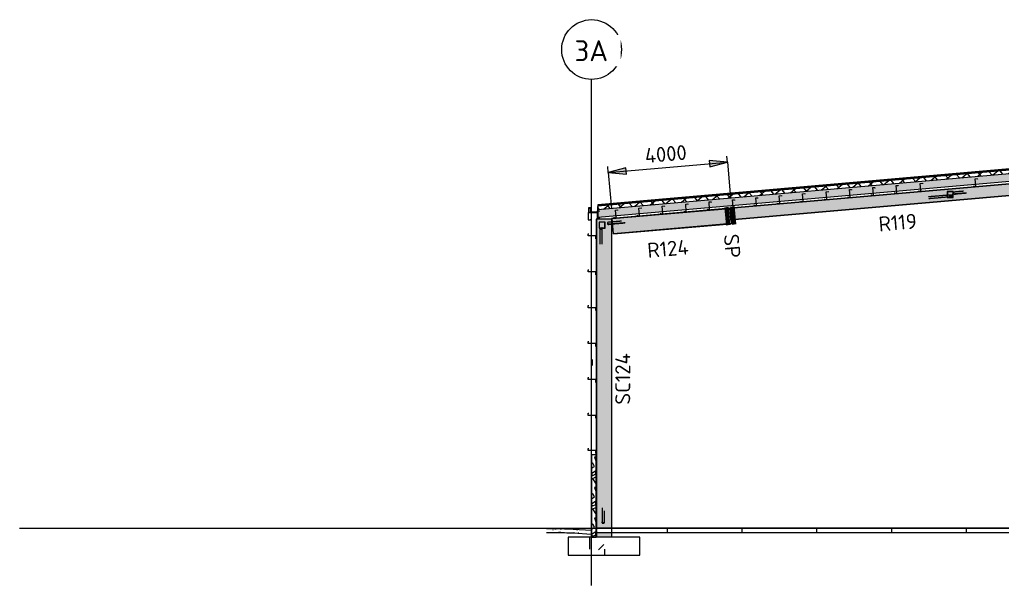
# Model space of a CAD drawing. Header units: millimetres. Extents: x 632 to 546626, y -3890 to 22200.
# Drawn here: x 74770 to 107642, y 3287 to 22200 of the extents above; entities that cross this region are included whole.
import ezdxf

# ---------------------------------------------------------------- set-up
doc = ezdxf.new("R2010")
doc.units = ezdxf.units.MM
for name, pattern in [('Dash', [7, 5, -2]), ('Hidden Double', [7, 5, -2]), ('Hidden Half', [3, 2, -1])]:
    doc.linetypes.add(name, pattern=pattern)
for name, color, linetype, lineweight in [('A-010-D_DIM', 211, 'Continuous', 13), ('A-010-D_DIM-200', 211, 'Continuous', 13), ('A-010-M_LINE', 90, 'Continuous', 13), ('A-200-M_WALL_EXT', 113, 'Continuous', 13), ('A-200-M_WALL_PAT', 111, 'Continuous', 13), ('A-230-H-FLOOR', 190, 'Continuous', 13), ('A-230-M_FLOOR', 192, 'Continuous', 13), ('A-230-MH_FLOOR', 190, 'Hidden Double', 13), ('A-270-M_ROOF', 132, 'Continuous', 13), ('S-160-M_FOUND', 171, 'Continuous', 13), ('S-160-MH_FOUND', 171, 'Hidden Half', 13), ('S-280-A_COLUMN', 171, 'Continuous', 18), ('S-280-A_STRUCT_FRAME', 2, 'Continuous', 18), ('S-280-M_COLUMN', 52, 'Continuous', 13), ('S-280-M_STRUCT_FRAME', 12, 'Continuous', 13), ('S-280-MH_COLUMN', 52, 'Hidden Half', 13), ('Z-000-T_TEXT', 131, 'Continuous', 25), ('Z-030-M_GRID', 191, 'Continuous', 13), ('Z-033_T_GRIDREF', 31, 'Continuous', 13), ('Z-230-A_LEVEL', 51, 'Continuous', 13)]:
    doc.layers.add(name, color=color, linetype=linetype, lineweight=lineweight)
doc.styles.add('ISOCPEUR_1', font='isocpeur.ttf', dxfattribs={"height": 700})
doc.styles.add('ISOCPEUR_2', font='isocpeur.ttf', dxfattribs={"height": 500})
doc.dimstyles.new('2_5___Arrow___Transparent', dxfattribs={"dimscale": 304.8, "dimtxt": 497.990588, "dimasz": 1.968504, "dimexe": 0.656168, "dimexo": 1.049869, "dimgap": 0.164042, "dimtad": 1, "dimdec": 0, "dimzin": 0, "dimdsep": 46, "dimtxsty": 'ISOCPEUR_2', "dimsah": 1, "dimcen": 0.09, "dimadec": 0, "dimazin": 0, "dimtfac": 1, "dimtdec": 4, "dimtix": 1, "dimtmove": 0, "dimatfit": 3, "dimfxl": 1, "dimtvp": 1, "dimtolj": 1, "dimtzin": 0, "dimlwd": 18, "dimlwe": 18, "dimarcsym": 2})

# ---------------------------------------------------------------- blocks, each defined once
blk = doc.blocks.new('Ridge Capping - Ridge Capping-1882401-S6_501-SECTION A2')
at = {"layer": 'A-270-M_ROOF', "lineweight": 5, "transparency": 33554432}
blk.add_hatch(color=253, dxfattribs=at).paths.add_polyline_path([(4557998, 17716), (4558305, 17743), (4558612, 17716), (4558604, 17720), (4558299, 17745), (4558005, 17720)])
at = {"layer": 'A-270-M_ROOF', "color": 53, "lineweight": 5}
for p, q in [((4557998, 17716), (4558305, 17743)), ((4558005, 17720), (4557998, 17716)), ((4558305, 17746), (4558005, 17720)), ((4558604, 17720), (4558305, 17746)), ((4558305, 17743), (4558612, 17716)), ((4558612, 17716), (4558604, 17720))]:
    blk.add_line(p, q, dxfattribs=at)
blk = doc.blocks.new('25021-APA-ZZ-ZZ-M3-AR-000001_V3_rvt-2-S6_501-SECTION A2')
at = {"layer": 'A-270-M_ROOF', "transparency": 33554432}
for color, points in [(9, [(4578096, 15971), (4578096, 16011), (4558299, 17742), (4538514, 16011), (4538514, 15971), (4558305, 17703), (4577783, 15998)]), (253, [(4538228, 15749), (4538232, 15753), (4538209, 15766), (4538209, 15900), (4538264, 15900), (4538264, 15755), (4538514, 15755), (4538514, 15955), (4538509, 15955), (4538509, 15760), (4538269, 15760), (4538269, 15905), (4538204, 15905), (4538204, 15764)]), (253, [(4578381, 15748), (4578406, 15763), (4578406, 15904), (4578341, 15904), (4578341, 15759), (4578101, 15759), (4578101, 15954), (4578096, 15954), (4578096, 15754), (4578346, 15754), (4578346, 15899), (4578401, 15899), (4578401, 15766), (4578377, 15752)])]:
    blk.add_hatch(color=color, dxfattribs=at).paths.add_polyline_path(points)
at = {"layer": 'A-270-M_ROOF', "lineweight": 5}
h = blk.add_hatch(dxfattribs=at)
h.set_pattern_fill('FP_12', angle=-135, style=0, pattern_type=2)
h.set_pattern_definition([(40, (4563344.53, -4e-06), (-192.8363, 229.8133), []), (130, (4563344.53, -4e-06), (-229.8133, -192.8363), [])])
h.paths.add_polyline_path([(4538514, 15851), (4558305, 17582), (4578096, 15851), (4578096, 15971), (4558299, 17702), (4538514, 15971)])
at = {"layer": 'A-270-M_ROOF', "lineweight": 5, "transparency": 33554432}
blk.add_hatch(color=254, dxfattribs=at).paths.add_polyline_path([(4538514, 15600), (4558305, 17331), (4578096, 15600), (4578096, 15851), (4558299, 17582), (4538514, 15851)])
at = {"layer": 'A-270-M_ROOF', "color": 53, "lineweight": 5}
for p, q in [((4558305, 17743), (4538514, 16011)), ((4558305, 17703), (4538514, 15971)), ((4538514, 15971), (4558305, 17703)), ((4538514, 15851), (4558305, 17582)), ((4578096, 16011), (4558305, 17743)), ((4578096, 15971), (4558305, 17703)), ((4558305, 17703), (4578096, 15971)), ((4558305, 17582), (4578096, 15851)), ((4538514, 15600), (4558305, 17331)), ((4558305, 17331), (4578096, 15600)), ((4538204, 15905), (4538204, 15764)), ((4538269, 15905), (4538204, 15905)), ((4538209, 15766), (4538209, 15900)), ((4538209, 15900), (4538264, 15900)), ((4538264, 15900), (4538264, 15755)), ((4538269, 15760), (4538269, 15905)), ((4538514, 15955), (4538509, 15955)), ((4538509, 15955), (4538509, 15760)), ((4538514, 16011), (4538514, 15971)), ((4538514, 15971), (4538514, 15600)), ((4538514, 15755), (4538514, 15955)), ((4578096, 15971), (4578096, 16011)), ((4578096, 15600), (4578096, 15971)), ((4578101, 15954), (4578096, 15954)), ((4578096, 15954), (4578096, 15754)), ((4578101, 15759), (4578101, 15954)), ((4578406, 15904), (4578341, 15904)), ((4578341, 15904), (4578341, 15759)), ((4578346, 15754), (4578346, 15899)), ((4578346, 15899), (4578401, 15899)), ((4578401, 15899), (4578401, 15766)), ((4578406, 15763), (4578406, 15904)), ((4538204, 15764), (4538228, 15749)), ((4538232, 15753), (4538209, 15766)), ((4538228, 15749), (4538232, 15753)), ((4538264, 15755), (4538514, 15755)), ((4538509, 15760), (4538269, 15760)), ((4578096, 15754), (4578346, 15754)), ((4578341, 15759), (4578101, 15759)), ((4578401, 15766), (4578377, 15752)), ((4578377, 15752), (4578381, 15748)), ((4578381, 15748), (4578406, 15763))]:
    blk.add_line(p, q, dxfattribs=at)
blk.add_blockref('Ridge Capping - Ridge Capping-1882401-S6_501-SECTION A2', (0, 0), dxfattribs=at)
blk = doc.blocks.new('NRP_Framing-Steel-Purlin C - G946 - EC250-24-4015281-S6_501-SECTION A2')
at = {"layer": 'S-280-M_STRUCT_FRAME', "color": 1, "lineweight": 25}
blk.add_line((4538330, 10840), (4538330, 10636), dxfattribs=at)
blk.add_line((4538330, 10840), (4538330, 10636), dxfattribs=at)
blk = doc.blocks.new('NRP_Framing-Steel-Purlin Z - G914 - EZ250-15-4083786-S6_501-SECTION A2')
at = {"layer": 'S-280-M_STRUCT_FRAME', "color": 150, "lineweight": 25}
for p, q in [((4538194.614304, 10239.7), (4538214.614304, 10239.7)), ((4538194.614304, 10168.7), (4538194.614304, 10239.7)), ((4538194.614304, 10239.7), (4538214.614304, 10239.7)), ((4538194.614304, 10168.7), (4538194.614304, 10239.7)), ((4538444.614304, 10168.7), (4538194.614304, 10168.7)), ((4538444.614304, 10168.7), (4538194.614304, 10168.7)), ((4538425.114304, 10092.7), (4538444.614304, 10092.7)), ((4538425.114304, 10092.7), (4538444.614304, 10092.7)), ((4538444.614304, 10092.7), (4538444.614304, 10168.7)), ((4538444.614304, 10092.7), (4538444.614304, 10168.7))]:
    blk.add_line(p, q, dxfattribs=at)
blk = doc.blocks.new('NRP_Framing-Steel-Purlin Z - G914 - EZ250-15-4081660-S6_501-SECTION A2')
at = {"layer": 'S-280-M_STRUCT_FRAME', "color": 150, "lineweight": 25}
for p, q in [((4538195, 15040), (4538215, 15040)), ((4538195, 14969), (4538195, 15040)), ((4538195, 15040), (4538215, 15040)), ((4538195, 14969), (4538195, 15040)), ((4538445, 14969), (4538195, 14969)), ((4538445, 14969), (4538195, 14969)), ((4538425, 14893), (4538445, 14893)), ((4538425, 14893), (4538445, 14893)), ((4538445, 14893), (4538445, 14969)), ((4538445, 14893), (4538445, 14969))]:
    blk.add_line(p, q, dxfattribs=at)
blk = doc.blocks.new('NRP_Framing-Steel-Purlin Z - G914 - EZ250-15-4081475-S6_501-SECTION A2')
at = {"layer": 'S-280-M_STRUCT_FRAME', "color": 150, "lineweight": 25}
for p, q in [((4538195, 9040), (4538215, 9040)), ((4538195, 8969), (4538195, 9040)), ((4538195, 9040), (4538215, 9040)), ((4538195, 8969), (4538195, 9040)), ((4538445, 8969), (4538195, 8969)), ((4538445, 8969), (4538195, 8969)), ((4538425, 8893), (4538445, 8893)), ((4538425, 8893), (4538445, 8893)), ((4538445, 8893), (4538445, 8969)), ((4538445, 8893), (4538445, 8969))]:
    blk.add_line(p, q, dxfattribs=at)
blk = doc.blocks.new('NRP_Framing-Steel-Purlin Z - G914 - EZ250-15-4080619-S6_501-SECTION A2')
at = {"layer": 'S-280-M_STRUCT_FRAME', "color": 150, "lineweight": 25}
for p, q in [((4538195, 7861), (4538215, 7861)), ((4538195, 7790), (4538195, 7861)), ((4538195, 7861), (4538215, 7861)), ((4538195, 7790), (4538195, 7861)), ((4538445, 7790), (4538195, 7790)), ((4538445, 7790), (4538195, 7790)), ((4538425, 7714), (4538445, 7714)), ((4538425, 7714), (4538445, 7714)), ((4538445, 7714), (4538445, 7790)), ((4538445, 7714), (4538445, 7790))]:
    blk.add_line(p, q, dxfattribs=at)
blk = doc.blocks.new('NRP_Framing-Steel-Purlin C - G946 - EC250-24-4082628-S6_501-SECTION A2')
at = {"layer": 'S-280-M_STRUCT_FRAME', "color": 1, "lineweight": 25}
for p, q in [((4538195, 15756), (4538195, 15506)), ((4538195, 15756), (4538268, 15756)), ((4538195, 15506), (4538268, 15506)), ((4538268, 15756), (4538268, 15732)), ((4538268, 15530), (4538268, 15506))]:
    blk.add_line(p, q, dxfattribs=at)
blk = doc.blocks.new('NRP_Foundation-Pad Footing Fibre _v2_ - PF2 -2400 x 2000 x 600d-3893007-S6_501-SECTION A2')
at = {"layer": 'S-160-M_FOUND'}
h = blk.add_hatch(dxfattribs=at)
h.set_pattern_fill('FP_15', color=256, style=0, pattern_type=2)
h.set_pattern_definition([(45, (4563344.5, 0), (-1414.214, 0), [750, -3000]), (45, (4564344.5, 1000), (-1414.214, 0), [750, -3000]), (45, (4565344.5, -300), (-1414.214, 0), [250, -2000]), (90, (4565344.53, 500), (-500, 500), [500, -2000]), (315, (4565344.5, 1000), (0, 2828.43), [500, -3000]), (0, (4564344.5, 1000), (2000, 2000), [300, -1000]), (0, (4561844.5, 2000), (2000, 2000), [300, -2000])])
h.paths.add_polyline_path([(4537519, 4300), (4539919, 4300), (4539919, 4900), (4537519, 4900)])
at = {"layer": 'S-160-M_FOUND', "lineweight": 25}
for p, q in [((4539919, 4900), (4537519, 4900)), ((4537519, 4900), (4537519, 4300)), ((4539919, 4300), (4539919, 4900)), ((4537519, 4300), (4539919, 4300))]:
    blk.add_line(p, q, dxfattribs=at)
blk = doc.blocks.new('NRP_Framing-Steel-EA - RB725 - 75x75x8EA-3940433-S6_501-SECTION A2')
at = {"layer": 'S-280-M_STRUCT_FRAME', "linetype": 'Dash', "lineweight": 25}
for points in [[(4538983, 15367), (4539010, 15369), (4539004, 15436), (4538983, 15433), (4538983, 15398)], [(4538983, 15359), (4539011, 15361), (4539010, 15369), (4538983, 15365)]]:
    blk.add_hatch(color=256, dxfattribs=at).paths.add_polyline_path(points)
for p, q in [((4539308, 15462), (4539004, 15436)), ((4538846, 15422), (4538841, 15421)), ((4538841, 15421), (4538848, 15347)), ((4538983, 15434), (4538846, 15422)), ((4538852, 15355), (4538846, 15422)), ((4538848, 15347), (4538891, 15351)), ((4538891, 15359), (4538852, 15355)), ((4538983, 15367), (4538891, 15359)), ((4538891, 15351), (4538891, 15359)), ((4538983, 15359), (4538891, 15351)), ((4539428, 15406), (4539010, 15369)), ((4539429, 15398), (4539011, 15361))]:
    blk.add_line(p, q, dxfattribs=at)
at = {"layer": 'S-280-M_STRUCT_FRAME', "lineweight": 25}
for p, q in [((4539004, 15436), (4538983, 15434)), ((4539010, 15369), (4538983, 15367)), ((4539011, 15361), (4538983, 15359))]:
    blk.add_line(p, q, dxfattribs=at)
blk = doc.blocks.new('NRP_Framing-Steel-EA - RB725 - 75x75x8EA-4109985-S6_501-SECTION A2')
at = {"layer": 'S-280-M_STRUCT_FRAME', "linetype": 'Dash', "lineweight": 25}
for points in [[(4550270, 16271), (4550376, 16280), (4550369, 16355), (4550263, 16345), (4550270, 16271)], [(4550376, 16280), (4550380, 16280), (4550374, 16347), (4550413, 16351), (4550413, 16359), (4550369, 16355)]]:
    blk.add_hatch(color=256, dxfattribs=at).paths.add_polyline_path(points)
for p, q in [((4549565, 16284), (4550263, 16345)), ((4550270, 16271), (4549571, 16210))]:
    blk.add_line(p, q, dxfattribs=at)
at = {"layer": 'S-280-M_STRUCT_FRAME', "lineweight": 25}
for p, q in [((4550263, 16345), (4550369, 16355)), ((4550376, 16280), (4550270, 16271)), ((4550413, 16359), (4550369, 16355)), ((4550369, 16355), (4550376, 16280)), ((4550374, 16347), (4550413, 16351)), ((4550380, 16280), (4550374, 16347)), ((4550376, 16280), (4550380, 16280)), ((4550413, 16351), (4550413, 16359))]:
    blk.add_line(p, q, dxfattribs=at)
blk = doc.blocks.new('NRP_Framing-Steel-EA - RB725 - 75x75x8EA-4110800-S6_501-SECTION A2')
at = {"layer": 'S-280-M_STRUCT_FRAME', "linetype": 'Dash', "lineweight": 25}
for p, q in [((4550751, 16463), (4550420, 16434)), ((4550420, 16434), (4550414, 16434)), ((4550414, 16434), (4550420, 16359)), ((4550425, 16368), (4550420, 16434)), ((4550420, 16359), (4550474, 16364)), ((4550474, 16372), (4550425, 16368)), ((4550849, 16405), (4550474, 16372)), ((4550850, 16397), (4550474, 16364)), ((4550474, 16364), (4550474, 16372))]:
    blk.add_line(p, q, dxfattribs=at)
blk = doc.blocks.new('NRP_Framing-Steel-EA - WB725 - 75x75x8EA-3966783-S6_501-SECTION A2')
at = {"layer": 'S-280-M_STRUCT_FRAME', "linetype": 'Dash', "lineweight": 25}
for p, q in [((4538655, 5881), (4538655, 5415)), ((4538663, 5881), (4538663, 5415)), ((4538730, 5776), (4538730, 5372)), ((4538663, 5415), (4538655, 5415)), ((4538655, 5415), (4538655, 5367)), ((4538655, 5367), (4538730, 5367)), ((4538663, 5372), (4538663, 5415)), ((4538730, 5372), (4538663, 5372)), ((4538730, 5367), (4538730, 5372))]:
    blk.add_line(p, q, dxfattribs=at)
blk = doc.blocks.new('NRP_Framing-Steel-EA - WB725 - 75x75x8EA-3966784-S6_501-SECTION A2')
at = {"layer": 'S-280-M_STRUCT_FRAME', "linetype": 'Dash', "lineweight": 25}
for p, q in [((4538647, 15196), (4538580, 15196)), ((4538580, 15196), (4538580, 15191)), ((4538580, 15191), (4538655, 15191)), ((4538580, 15191), (4538580, 14695)), ((4538655, 15239), (4538647, 15239)), ((4538647, 15239), (4538647, 15196)), ((4538655, 15191), (4538655, 15239)), ((4538655, 14695), (4538655, 15191))]:
    blk.add_line(p, q, dxfattribs=at)
blk = doc.blocks.new('NRP_Framing-Steel-Purlin C - P946 - EC250-24-4110020-S6_501-SECTION A2')
at = {"layer": 'S-280-M_STRUCT_FRAME', "color": 1, "lineweight": 25}
for p, q in [((4538490, 15808), (4538490, 15558)), ((4538490, 15808), (4538563, 15808)), ((4538563, 15808), (4538563, 15784)), ((4538490, 15558), (4538563, 15558)), ((4538510, 15683), (4538510, 15683)), ((4538563, 15582), (4538563, 15558))]:
    blk.add_line(p, q, dxfattribs=at)
at = {"layer": 'S-280-M_STRUCT_FRAME', "color": 1, "linetype": 'Dash', "lineweight": 25}
blk.add_line((4538510, 15683), (4538510, 15683), dxfattribs=at)
blk = doc.blocks.new('NRP_Framing-Steel-Purlin Z - P916 - EZ250-24-V24-S6_501-SECTION A2')
at = {"layer": 'S-280-M_STRUCT_FRAME', "color": 1, "lineweight": 25}
for p, q in [((4549245, 16489), (4549245, 16488)), ((4549245, 16489), (4549245, 16488)), ((4549312, 16598), (4549312, 16598)), ((4549373, 16708), (4549373, 16707)), ((4549373, 16708), (4549373, 16707))]:
    blk.add_line(p, q, dxfattribs=at)
at = {"layer": 'S-280-M_STRUCT_FRAME', "color": 1, "linetype": 'Dash', "lineweight": 25}
blk.add_line((4549312, 16598), (4549312, 16598), dxfattribs=at)
blk = doc.blocks.new('NRP_Framing-Steel-Purlin Z - P915 - EZ250-19-V26-S6_501-SECTION A2')
at = {"layer": 'S-280-M_STRUCT_FRAME', "color": 92, "lineweight": 25}
for p, q in [((4549245, 16488), (4549247, 16467)), ((4549245, 16488), (4549247, 16467)), ((4549247, 16467), (4549322, 16474)), ((4549247, 16467), (4549322, 16474)), ((4549301, 16723), (4549371, 16729)), ((4549301, 16723), (4549371, 16729)), ((4549322, 16474), (4549301, 16723)), ((4549322, 16474), (4549301, 16723)), ((4549312, 16599), (4549312, 16599)), ((4549371, 16729), (4549373, 16708)), ((4549371, 16729), (4549373, 16708))]:
    blk.add_line(p, q, dxfattribs=at)
at = {"layer": 'S-280-M_STRUCT_FRAME', "color": 92, "linetype": 'Dash', "lineweight": 25}
blk.add_line((4549312, 16599), (4549312, 16599), dxfattribs=at)
blk = doc.blocks.new('NRP_Framing-Steel-Purlin Z - P916 - EZ250-24-V28-S6_501-SECTION A2')
at = {"layer": 'S-280-M_STRUCT_FRAME', "color": 1, "lineweight": 25}
for p, q in [((4558154, 17477), (4558154, 17475)), ((4558154, 17477), (4558154, 17475)), ((4558025, 17257), (4558026, 17255)), ((4558025, 17257), (4558026, 17255)), ((4558092, 17367), (4558092, 17367))]:
    blk.add_line(p, q, dxfattribs=at)
at = {"layer": 'S-280-M_STRUCT_FRAME', "color": 1, "linetype": 'Dash', "lineweight": 25}
blk.add_line((4558092, 17367), (4558092, 17367), dxfattribs=at)
blk = doc.blocks.new('NRP_Framing-Steel-Purlin Z - P914 - EZ250-15-V29-S6_501-SECTION A2')
at = {"layer": 'S-280-M_STRUCT_FRAME', "color": 150, "lineweight": 25}
for p, q in [((4558081, 17491), (4558152, 17497)), ((4558081, 17491), (4558152, 17497)), ((4558103, 17242), (4558081, 17491)), ((4558103, 17242), (4558081, 17491)), ((4558152, 17497), (4558154, 17477)), ((4558152, 17497), (4558154, 17477)), ((4558026, 17255), (4558027, 17236)), ((4558026, 17255), (4558027, 17236)), ((4558027, 17236), (4558103, 17242)), ((4558027, 17236), (4558103, 17242)), ((4558092, 17367), (4558092, 17367))]:
    blk.add_line(p, q, dxfattribs=at)
at = {"layer": 'S-280-M_STRUCT_FRAME', "color": 150, "linetype": 'Dash', "lineweight": 25}
blk.add_line((4558092, 17367), (4558092, 17367), dxfattribs=at)
blk = doc.blocks.new('NRP_Framing-Steel-Purlin Z - P914 - EZ250-15-V32-S6_501-SECTION A2')
at = {"layer": 'S-280-M_STRUCT_FRAME', "color": 150, "lineweight": 25}
for p, q in [((4548495, 16653), (4548566, 16659)), ((4548495, 16653), (4548566, 16659)), ((4548517, 16403), (4548495, 16653)), ((4548517, 16403), (4548495, 16653)), ((4548506, 16528), (4548506, 16528)), ((4548566, 16659), (4548567, 16639)), ((4548566, 16659), (4548567, 16639)), ((4548439, 16416), (4548441, 16397)), ((4548439, 16416), (4548441, 16397)), ((4548441, 16397), (4548517, 16403)), ((4548441, 16397), (4548517, 16403))]:
    blk.add_line(p, q, dxfattribs=at)
at = {"layer": 'S-280-M_STRUCT_FRAME', "color": 150, "linetype": 'Dash', "lineweight": 25}
blk.add_line((4548506, 16528), (4548506, 16528), dxfattribs=at)
blk = doc.blocks.new('Grid - NRP_Grid-Head-320187-S6_501-SECTION A2')
at = {"layer": 'Z-033_T_GRIDREF'}
blk.add_circle((4578305, 21200), 1000, dxfattribs=at)
blk = doc.blocks.new('DIMBLOCK5-S6_501-SECTION A2')
at = {"layer": 'A-010-D_DIM-200', "lineweight": 18}
for points in [[(98444, 17434), (97837, 17487), (97855, 17277)], [(94459, 17086), (95066, 17032), (95047, 17243)]]:
    blk.add_hatch(color=256, dxfattribs=at).paths.add_polyline_path(points)
for p, q in [((94459, 17086), (98444, 17434)), ((98444, 17434), (97837, 17487)), ((97837, 17487), (97855, 17277)), ((97855, 17277), (98444, 17434)), ((98444, 17434), (98426, 17633)), ((98444, 17434), (98548, 16238)), ((94459, 17086), (94441, 17285)), ((95047, 17243), (94459, 17086)), ((95066, 17032), (95047, 17243)), ((94459, 17086), (95066, 17032)), ((94459, 17086), (94564, 15889))]:
    blk.add_line(p, q, dxfattribs=at)
at = {"layer": 'A-010-D_DIM-200', "color": 0, "lineweight": 18, "insert": (95660, 17897), "char_height": 500, "width": 1758.29, "attachment_point": 1, "rotation": 5, "line_spacing_factor": 1.149209, "style": 'ISOCPEUR_2'}
blk.add_mtext('4000', dxfattribs=at)
blk = doc.blocks.new('NRP_Splice _v3_ - NRP_Splice-3209833-S6_501-SECTION A2')
at = {"layer": 'Z-000-T_TEXT', "lineweight": 70}
for p, q in [((4542824, 15931), (4542876, 15334)), ((4542824, 15931), (4542876, 15334)), ((4543023, 15949), (4543075, 15351)), ((4543075, 15351), (4543023, 15949))]:
    blk.add_line(p, q, dxfattribs=at)

msp = doc.modelspace()

# ---------------------------------------------------------------- hatches: boundary and pattern name
at = {"layer": 'A-200-M_WALL_PAT'}
h = msp.add_hatch(dxfattribs=at)
h.set_pattern_fill('FP_14', color=250, angle=116.56505, style=0, pattern_type=2)
h.set_pattern_definition([(296.565, (119194.35, 152.4), (5e-05, 1016), [113.592, -2158.253]), (33.69, (119245.15, 50.8), (7e-05, 1016), [183.16, -3480.08]), (33.69, (120261.15, 50.8), (7e-05, 1016), [183.16, -3480.08]), (33.69, (121277.15, 50.8), (7e-05, 1016), [183.16, -3480.08]), (116.565, (119397.55, 152.4), (5e-05, 1016), [113.592, -2158.253]), (213.69, (119346.75, 254), (7e-05, 1016), [183.16, -3480.08]), (213.69, (120362.75, 254), (7e-05, 1016), [183.16, -3480.08]), (213.69, (121378.75, 254), (7e-05, 1016), [183.16, -3480.08]), (26.565, (119600.75, 152.4), (5e-05, 1016), [227.185, -2044.66]), (26.565, (120616.75, 152.4), (5e-05, 1016), [227.185, -2044.66]), (270, (119804, 254), (1016, 0.0009), [101.6, -914.4]), (225, (119803.95, 152.4), (-0.002, 1016), [143.684, -1293.157]), (135, (119702.35, 50.8), (-0.0009, 1016), [143.684, -1293.157]), (288.435, (119397.55, 457.2), (-0.002, 1015.9997), [160.644, -3052.23]), (18.435, (119448.4, 304.8), (-0.002, 1016), [160.64, -3052.23]), (18.435, (120464.4, 304.8), (-0.002, 1016), [160.64, -3052.23]), (18.435, (121480.4, 304.8), (-0.002, 1016), [160.64, -3052.23]), (135, (119600.75, 355.6), (-0.0009, 1016), [143.684, -1293.157]), (180, (119499.2, 457.2), (0.0009, -1016), [101.6, -914.4]), (251.565, (119143.55, 711.2), (0.0004, 1015.9997), [160.644, -3052.23]), (315, (119092.75, 558.8), (-0.0009, 1016), [143.684, -1293.157]), (71.565, (119194.35, 457.2), (0.0004, 1015.9997), [160.644, -3052.23]), (135, (119245.15, 609.6), (-0.0009, 1016), [143.684, -1293.157]), (225, (119549.95, 711.2), (-0.002, 1016), [143.684, -1293.157]), (123.69, (119448.35, 609.6), (7e-05, 1016), [183.16, -3480.08]), (123.69, (120464.35, 609.6), (7e-05, 1016), [183.16, -3480.08]), (26.565, (119346.75, 762), (5e-05, 1016), [113.59, -2158.25]), (26.565, (120362.75, 762), (5e-05, 1016), [113.59, -2158.25]), (315, (119448.35, 812.8), (-0.0009, 1016), [143.684, -1293.157]), (213.69, (119905.55, 965.2), (7e-05, 1016), [183.16, -3480.08]), (213.69, (120921.55, 965.2), (7e-05, 1016), [183.16, -3480.08]), (213.69, (121937.55, 965.2), (7e-05, 1016), [183.16, -3480.08]), (296.565, (119753.15, 863.6), (5e-05, 1016), [113.592, -2158.253]), (45, (119803.95, 762), (-0.0009, 1016), [143.684, -1293.157]), (90, (119905.6, 863.6), (-1016, -0.0009), [101.6, -914.4]), (213.69, (119448.35, 1016), (7e-05, 1016), [183.16, -3480.08]), (213.69, (120464.35, 1016), (7e-05, 1016), [183.16, -3480.08]), (213.69, (121480.35, 1016), (7e-05, 1016), [183.16, -3480.08]), (315, (119295.95, 914.4), (-0.0009, 1016), [71.842, -1365]), (26.565, (119346.75, 863.6), (5e-05, 1016), [113.59, -2158.25]), (26.565, (120362.75, 863.6), (5e-05, 1016), [113.59, -2158.25]), (90, (119448.4, 914.4), (-1016, -0.0009), [101.6, -914.4]), (333.435, (119041.95, 965.2), (-0.002, 1016), [113.59, -2158.25]), (333.435, (120057.95, 965.2), (-0.002, 1016), [113.59, -2158.25]), (243.435, (119143.55, 914.4), (-0.002, 1016), [113.592, -2158.253]), (161.565, (119092.8, 812.8), (0.0004, 1016), [160.64, -3052.23]), (161.565, (120108.8, 812.8), (0.0004, 1016), [160.64, -3052.23]), (161.565, (121124.8, 812.8), (0.0004, 1016), [160.64, -3052.23]), (45, (118940.35, 863.6), (-0.0009, 1016), [143.684, -1293.157]), (26.565, (118991.15, -9e-05), (5e-05, 1016), [113.59, -2158.25]), (26.565, (120007.15, -0.0001), (5e-05, 1016), [113.59, -2158.25]), (116.565, (119092.75, 50.8), (5e-05, 1016), [113.592, -2158.253]), (206.565, (119041.95, 152.4), (5e-05, 1016), [113.59, -2158.25]), (206.565, (120057.95, 152.4), (5e-05, 1016), [113.59, -2158.25]), (296.565, (118940.35, 101.6), (5e-05, 1016), [113.592, -2158.253]), (14.036, (119702.4, 457.2), (0.003, 1016), [209.45, -3979.62]), (14.036, (120718.4, 457.2), (0.003, 1016), [209.45, -3979.62]), (14.036, (121734.4, 457.2), (0.003, 1016), [209.45, -3979.62]), (14.036, (122750.4, 457.2), (0.003, 1016), [209.45, -3979.62]), (135, (119905.55, 508), (-0.0009, 1016), [143.684, -1293.157]), (198.435, (119804, 609.6), (-0.002, 1016), [160.64, -3052.23]), (198.435, (120820, 609.6), (-0.002, 1016), [160.64, -3052.23]), (198.435, (121836, 609.6), (-0.002, 1016), [160.64, -3052.23]), (296.565, (119651.55, 558.8), (5e-05, 1016), [113.592, -2158.253]), (333.435, (118991.15, 304.8), (-0.002, 1016), [113.59, -2158.25]), (333.435, (120007.15, 304.8), (-0.002, 1016), [113.59, -2158.25]), (45, (119092.75, 254), (-0.0009, 1016), [71.842, -1365]), (116.565, (119143.55, 304.8), (5e-05, 1016), [113.592, -2158.253]), (225, (119092.75, 406.4), (-0.002, 1016), [143.684, -1293.157])])
h.paths.add_polyline_path([(93900.4, 4900), (94050.4, 4900), (94050.4, 7650), (93900.4, 7650), (93900.4, 5050.3)])
at = {"layer": 'A-230-H-FLOOR'}
h = msp.add_hatch(dxfattribs=at)
h.set_pattern_fill('FP_16', color=256, style=0, pattern_type=2)
h.set_pattern_definition([(50, (118940.35, 0), (728.737, -63.756), [76.2, -838.2]), (355, (118940.35, 0), (-140.972, 764.228), [60.96, -670.56]), (100.451, (119001.1, -5.3), (587.77, 700.467), [64.76, -712.36]), (46.184, (118940.35, 203.2), (1084.316, -168.17), [114.3, -1257.3]), (96.636, (119030.7, 189.2), (949.61, 989.71), [97.14, -1068.54]), (351.184, (118940.4, 203.2), (949.62, 989.7), [91.44, -1005.84]), (21, (119041.95, 152.4), (606.458, -409.06), [76.2, -838.2]), (326, (119041.95, 152.4), (247.208, 736.753), [60.96, -670.56]), (71.451, (119092.5, 118.3), (853.668, 327.685), [64.76, -712.36]), (37.5, (118940.35, 0), (12.3547, 338.22), [6.706, -655.726, 6.706, -674.014, -673.1]), (37.5, (118940.35, 0), (12.3547, 338.22), [-1343.152, 6.706, -666.394]), (7.5, (118940.35, 0), (267.279, 400.722), [6.706, -381.406, 6.706, -640.486, -256.54]), (7.5, (118940.35, 0), (267.279, 400.722), [-1035.304, 6.706, -249.834]), (327.5, (118713.79, 0), (542.3633, -22.9153), [6.706, -247.294, 6.706, -785.774, -1051.56]), (327.5, (118713.79, 0), (542.3633, -22.9153), [-1046.48, 6.706, -1044.854]), (317.5, (118612.2, 0), (592.517, 101.707), [6.706, -323.494, 6.706, -519.582, -746.76]), (317.5, (118612.2, 0), (592.517, 101.707), [-856.488, 6.706, -740.054])])
h.paths.add_polyline_path([(93900.4, 4999.2), (93900.4, 5119.2), (93216.4, 5161.9), (92781.8, 5178.2), (92394.2, 5176), (92394.2, 5056.4), (92811.3, 5057.1), (93288.7, 5039.2), (93738, 5009.8)])
at = {"layer": 'A-230-H-FLOOR', "lineweight": 5}
for points in [[(92394.2, 5049.4), (92854.5, 5053.1), (92781.8, 5058.2), (92394.2, 5056), (92394.2, 5050.3)], [(93337.5, 5034.5), (93274.2, 5039.8), (92854.5, 5053.1), (92938, 5049.5), (93288.7, 5036.3)], [(93900.3, 4997.6), (93900.4, 4999.2), (93877, 4999.2)]]:
    msp.add_hatch(color=256, dxfattribs=at).paths.add_polyline_path(points)
at = {"layer": 'A-230-H-FLOOR'}
h = msp.add_hatch(dxfattribs=at)
h.set_pattern_fill('FP_15', color=256, style=0, pattern_type=2)
h.set_pattern_definition([(45, (118940.4, 0), (-1414.214, 0), [750, -3000]), (45, (119940.4, 1000), (-1414.214, 0), [750, -3000]), (45, (120940.4, -300), (-1414.214, 0), [250, -2000]), (90, (120940.35, 500), (-500, 500), [500, -2000]), (315, (120940.4, 1000), (0, 2828.43), [500, -3000]), (0, (119940.4, 1000), (2000, 2000), [300, -1000]), (0, (117440.4, 2000), (2000, 2000), [300, -2000])])
h.paths.add_polyline_path([(130019.9, 5050), (133750.4, 5050), (133750.4, 5200), (94050.4, 5200), (94050.4, 5050), (124644.8, 5050)])
at = {"layer": 'S-280-M_COLUMN', "lineweight": 5}
h = msp.add_hatch(color=256, dxfattribs=at)
h.paths.add_polyline_path([(94050.4, 4900), (94063.6, 4900), (94063.6, 5050), (94050.4, 5050)])
h.paths.add_polyline_path([(94050.4, 5200), (94063.6, 5200), (94063.6, 15532.3), (94050.4, 15532.3), (94050.4, 6901)])
h = msp.add_hatch(color=256, dxfattribs=at)
h.paths.add_polyline_path([(94069.6, 4900), (94077.6, 4900), (94077.6, 5050), (94063.6, 5050), (94065.5, 4900), (94068.1, 4900)])
h.paths.add_polyline_path([(94072, 5200), (94077.6, 5200), (94077.6, 15532.3), (94063.6, 15532.3), (94065.6, 5200), (94070.7, 5200)])
h = msp.add_hatch(color=256, dxfattribs=at)
h.paths.add_polyline_path([(94077.6, 4900), (94551.4, 4900), (94551.4, 5050), (94077.6, 5050)])
h.paths.add_polyline_path([(94551.4, 5200), (94551.4, 15532.3), (94077.6, 15532.3), (94077.6, 5200)])
h = msp.add_hatch(color=256, dxfattribs=at)
h.paths.add_polyline_path([(94562.9, 4900), (94565.4, 4900), (94563.5, 5050), (94551.4, 5050), (94551.4, 4900), (94561.4, 4900)])
h.paths.add_polyline_path([(94558.3, 5200), (94565.4, 5200), (94563.1, 15532.3), (94551.4, 15532.3), (94551.7, 5200), (94558.1, 5200)])
h = msp.add_hatch(color=256, dxfattribs=at)
h.paths.add_polyline_path([(94565.4, 4900), (94578.6, 4900), (94578.6, 5050), (94565.4, 5050)])
h.paths.add_polyline_path([(94565.4, 5200), (94578.6, 5200), (94578.6, 15532.3), (94565.4, 15532.3), (94565.4, 6901)])
at = {"layer": 'S-280-M_STRUCT_FRAME', "lineweight": 5}
for points in [[(98523.7, 15893.5), (109916, 16892.5), (109915.2, 16901.1), (98522.7, 15904.4), (98523.3, 15897.4)], [(98557.8, 15503.3), (109950.3, 16500), (109949.3, 16510.9), (98556.9, 15514.2)], [(94590.4, 15547.1), (98523.3, 15891.2), (98522.2, 15904.4), (94589.2, 15560.3)], [(94634.1, 15047.2), (98567.1, 15391.3), (98523.3, 15891.2), (94590.4, 15547.1), (94618.2, 15229.1)], [(94635.2, 15034.1), (98568.2, 15378.2), (98567.1, 15391.3), (94634.1, 15047.2)]]:
    msp.add_hatch(color=256, dxfattribs=at).paths.add_polyline_path(points)
h = msp.add_hatch(color=256, dxfattribs=at)
h.paths.add_polyline_path([(98556.9, 15514.2), (109949.3, 16510.9), (109916, 16890.2), (98523.7, 15893.5), (98523.9, 15891.2)])
h.paths.add_polyline_path([(105865.7, 16270.8), (105859.1, 16345.5), (106008.4, 16358.5), (106008.4, 16350.5), (105970.1, 16347.2), (105976, 16280.4), (105964.8, 16279.4)])

# ---------------------------------------------------------------- linework, layer by layer
at = {"layer": 'A-010-M_LINE', "lineweight": 25}
for p, q in [((98577.1, 15909.2), (98576.2, 15919.1)), ((94592.3, 15560.5), (94591.4, 15570.5))]:
    msp.add_line(p, q, dxfattribs=at)
at = {"layer": 'A-200-M_WALL_EXT', "lineweight": 25}
for p, q in [((94050.4, 7650), (93900.4, 7650)), ((93900.4, 7650), (93900.4, 4900)), ((94050.4, 4900), (94050.4, 7650)), ((93900.4, 4900), (94050.4, 4900))]:
    msp.add_line(p, q, dxfattribs=at)
at = {"layer": 'A-230-M_FLOOR', "lineweight": 25}
for p, q in [((93216.4, 5041.9), (93288.7, 5039.2)), ((93900.4, 5119.2), (93288.7, 5159.2)), ((93288.7, 5039.2), (93900.4, 4999.2)), ((93319.2, 5036.3), (93288.7, 5039.2)), ((93900.4, 4999.2), (93900.4, 5119.2)), ((133750.4, 5200), (94050.4, 5200)), ((94050.4, 5200), (94050.4, 5050)), ((94050.4, 5050), (133750.4, 5050))]:
    msp.add_line(p, q, dxfattribs=at)
at = {"layer": 'A-230-M_FLOOR', "lineweight": 25, "flags": 128}
for points in [[(93288.7, 5159.2), (93216.4, 5161.9), (93144.2, 5164.6), (93072, 5167.3), (92999.9, 5170), (92927.9, 5172.7), (92856, 5175.4), (92781.8, 5178.2)], [(92781.8, 5058.2), (92854.5, 5055.5), (92927, 5052.8), (92999.3, 5050.1), (93071.7, 5047.4), (93144.1, 5044.6), (93182.3, 5043.2)]]:
    msp.add_lwpolyline(points, dxfattribs=at)
at = {"layer": 'A-230-M_FLOOR', "lineweight": 25}
for points in [[(92781.8, 5178.2), (92652.6, 5177.6), (92523.4, 5177), (92394.2, 5176.4)], [(92394.2, 5056.4), (92401.7, 5056.5), (92409.2, 5056.5), (92416.7, 5056.5)], [(92621.8, 5057.5), (92675.2, 5057.7), (92728.5, 5058), (92781.8, 5058.2)]]:
    msp.add_open_spline(points, degree=3, dxfattribs=at)
at = {"layer": 'A-230-MH_FLOOR', "lineweight": 25}
for p, q in [((92871, 5052), (92783.3, 5058.1)), ((93182.4, 5043.2), (93216.4, 5041.9)), ((93337.5, 5034.5), (93319.2, 5036.3))]:
    msp.add_line(p, q, dxfattribs=at)
msp.add_open_spline([(92416.7, 5056.5), (92485.1, 5056.9), (92553.4, 5057.2), (92621.8, 5057.5)], degree=3, dxfattribs=at)
at = {"layer": 'S-280-M_COLUMN', "lineweight": 25}
for p, q in [((94050.4, 15532.3), (94050.4, 7650)), ((94063.6, 15532.3), (94050.4, 15532.3)), ((94063.6, 15532.3), (94063.6, 5200)), ((94077.6, 15532.3), (94063.6, 15532.3)), ((94551.4, 15532.3), (94077.6, 15532.3)), ((94565.4, 15532.3), (94551.4, 15532.3)), ((94565.4, 15532.3), (94565.4, 5200)), ((94578.6, 15532.3), (94565.4, 15532.3)), ((94578.6, 5200), (94578.6, 15532.3)), ((94063.6, 5050), (94063.6, 4900)), ((94565.4, 5050), (94565.4, 4900)), ((94578.6, 4900), (94578.6, 5050))]:
    msp.add_line(p, q, dxfattribs=at)
at = {"layer": 'S-280-M_STRUCT_FRAME', "lineweight": 25}
for p, q in [((98522.7, 15904.4), (109915.2, 16901.1)), ((98523.7, 15893.5), (109916.2, 16890.3)), ((98556.9, 15514.2), (109949.3, 16510.9)), ((98557.8, 15503.3), (109950.3, 16500)), ((94589.2, 15560.3), (98522.2, 15904.4)), ((94590.4, 15547.1), (98523.3, 15891.2)), ((98522.2, 15904.4), (98523.3, 15891.2)), ((98523.7, 15893.5), (98522.7, 15904.4)), ((98523.3, 15891.2), (98567.1, 15391.3)), ((98556.9, 15514.2), (98523.7, 15893.5)), ((94590.4, 15547.1), (94589.2, 15560.3)), ((94634.1, 15047.2), (94590.4, 15547.1)), ((98557.8, 15503.3), (98556.9, 15514.2)), ((94634.1, 15047.2), (98567.1, 15391.3)), ((94635.2, 15034.1), (98568.2, 15378.2)), ((98567.1, 15391.3), (98568.2, 15378.2)), ((94635.2, 15034.1), (94634.1, 15047.2))]:
    msp.add_line(p, q, dxfattribs=at)
at = {"layer": 'S-280-M_STRUCT_FRAME', "linetype": 'Dash', "lineweight": 25}
for p, q in [((105800.4, 16449.9), (105800.4, 16249.9)), ((106000.4, 16449.9), (105800.4, 16449.9)), ((105806.4, 16443.9), (105806.4, 16255.9)), ((105994.4, 16443.9), (105806.4, 16443.9)), ((105994.4, 16255.9), (105994.4, 16443.9)), ((106000.4, 16249.9), (106000.4, 16449.9)), ((105800.4, 16249.9), (106000.4, 16249.9)), ((105806.4, 16255.9), (105994.4, 16255.9)), ((94150.4, 15430.6), (94150.4, 15230.6)), ((94350.4, 15430.6), (94150.4, 15430.6)), ((94150.4, 15230.6), (94350.4, 15230.6)), ((94156.4, 15424.6), (94156.4, 15236.6)), ((94344.4, 15424.6), (94156.4, 15424.6)), ((94156.4, 15236.6), (94344.4, 15236.6)), ((94344.4, 15236.6), (94344.4, 15424.6)), ((94350.4, 15230.6), (94350.4, 15430.6))]:
    msp.add_line(p, q, dxfattribs=at)
at = {"layer": 'S-280-MH_COLUMN', "lineweight": 25}
for p, q in [((94063.6, 5200), (94063.6, 5050)), ((94565.4, 5200), (94565.4, 5050)), ((94578.6, 5050), (94578.6, 5200))]:
    msp.add_line(p, q, dxfattribs=at)
at = {"layer": 'Z-030-M_GRID'}
msp.add_line((93900.4, 3286.9), (93900.4, 20200), dxfattribs=at)
at = {"layer": 'Z-230-A_LEVEL'}
msp.add_line((74769.5, 5200), (140514.2, 5200), dxfattribs=at)

# ---------------------------------------------------------------- block references
at = {"color": 10, "lineweight": 5}
msp.add_blockref('25021-APA-ZZ-ZZ-M3-AR-000001_V3_rvt-2-S6_501-SECTION A2', (-4444404.2, 0), dxfattribs=at)
at = {"layer": 'S-160-MH_FOUND', "lineweight": 25}
msp.add_blockref('NRP_Foundation-Pad Footing Fibre _v2_ - PF2 -2400 x 2000 x 600d-3893007-S6_501-SECTION A2', (-4444404.2, 0), dxfattribs=at)
at = {"layer": 'S-280-M_STRUCT_FRAME', "color": 1, "linetype": 'Dash', "lineweight": 25}
for name, p in [('NRP_Framing-Steel-Purlin Z - P916 - EZ250-24-V28-S6_501-SECTION A2', (-4451347.3, -607.4)), ('NRP_Framing-Steel-Purlin Z - P916 - EZ250-24-V24-S6_501-SECTION A2', (-4445989.5, -138.7)), ('NRP_Framing-Steel-Purlin Z - P916 - EZ250-24-V24-S6_501-SECTION A2', (-4444404.2, 0)), ('NRP_Framing-Steel-Purlin Z - P916 - EZ250-24-V24-S6_501-SECTION A2', (-4450685.8, -549.6)), ('NRP_Framing-Steel-Purlin Z - P916 - EZ250-24-V24-S6_501-SECTION A2', (-4449120.4, -412.6)), ('NRP_Framing-Steel-Purlin Z - P916 - EZ250-24-V24-S6_501-SECTION A2', (-4447554.9, -275.7)), ('NRP_Framing-Steel-Purlin C - P946 - EC250-24-4110020-S6_501-SECTION A2', (-4444404.2, 0)), ('NRP_Framing-Steel-Purlin Z - P916 - EZ250-24-V24-S6_501-SECTION A2', (-4454599.3, -892)), ('NRP_Framing-Steel-Purlin Z - P916 - EZ250-24-V24-S6_501-SECTION A2', (-4453816.6, -823.5)), ('NRP_Framing-Steel-Purlin Z - P916 - EZ250-24-V24-S6_501-SECTION A2', (-4452251.2, -686.5))]:
    msp.add_blockref(name, p, dxfattribs=at)
at = {"layer": 'S-280-M_STRUCT_FRAME', "color": 150, "linetype": 'Dash', "lineweight": 25}
for name, p in [('NRP_Framing-Steel-Purlin Z - P914 - EZ250-15-V29-S6_501-SECTION A2', (-4451347.3, -607.4)), ('NRP_Framing-Steel-Purlin Z - P914 - EZ250-15-V32-S6_501-SECTION A2', (-4445969.6, -137)), ('NRP_Framing-Steel-Purlin Z - P914 - EZ250-15-V32-S6_501-SECTION A2', (-4444404.2, 0)), ('NRP_Framing-Steel-Purlin Z - P914 - EZ250-15-V32-S6_501-SECTION A2', (-4450665.9, -547.8)), ('NRP_Framing-Steel-Purlin Z - P914 - EZ250-15-V32-S6_501-SECTION A2', (-4449100.4, -410.9)), ('NRP_Framing-Steel-Purlin Z - P914 - EZ250-15-V32-S6_501-SECTION A2', (-4447535, -273.9)), ('NRP_Framing-Steel-Purlin Z - P914 - EZ250-15-V32-S6_501-SECTION A2', (-4452231.3, -684.8))]:
    msp.add_blockref(name, p, dxfattribs=at)
at = {"layer": 'S-280-M_STRUCT_FRAME', "color": 92, "linetype": 'Dash', "lineweight": 25}
for p in [(-4447554.9, -275.7), (-4445989.5, -138.7), (-4444404.2, 0), (-4450685.8, -549.6), (-4449120.4, -412.6), (-4454599.3, -892), (-4453816.6, -823.5), (-4452251.2, -686.5)]:
    msp.add_blockref('NRP_Framing-Steel-Purlin Z - P915 - EZ250-19-V26-S6_501-SECTION A2', p, dxfattribs=at)
at = {"layer": 'S-280-M_STRUCT_FRAME', "linetype": 'Dash', "lineweight": 25}
for name in ['NRP_Framing-Steel-EA - RB725 - 75x75x8EA-4110800-S6_501-SECTION A2', 'NRP_Framing-Steel-EA - RB725 - 75x75x8EA-4109985-S6_501-SECTION A2', 'NRP_Framing-Steel-EA - RB725 - 75x75x8EA-3940433-S6_501-SECTION A2', 'NRP_Framing-Steel-EA - WB725 - 75x75x8EA-3966784-S6_501-SECTION A2', 'NRP_Framing-Steel-EA - WB725 - 75x75x8EA-3966783-S6_501-SECTION A2']:
    msp.add_blockref(name, (-4444404.2, 0), dxfattribs=at)
at = {"layer": 'S-280-M_STRUCT_FRAME', "color": 1, "lineweight": 25}
for name in ['NRP_Framing-Steel-Purlin C - G946 - EC250-24-4082628-S6_501-SECTION A2', 'NRP_Framing-Steel-Purlin C - G946 - EC250-24-4015281-S6_501-SECTION A2']:
    msp.add_blockref(name, (-4444404.2, 0), dxfattribs=at)
at = {"layer": 'S-280-M_STRUCT_FRAME', "color": 150, "lineweight": 25}
for name, p in [('NRP_Framing-Steel-Purlin Z - G914 - EZ250-15-4081660-S6_501-SECTION A2', (-4444404.2, 0)), ('NRP_Framing-Steel-Purlin Z - G914 - EZ250-15-4081660-S6_501-SECTION A2', (-4444404.2, -1200)), ('NRP_Framing-Steel-Purlin Z - G914 - EZ250-15-4081660-S6_501-SECTION A2', (-4444404.2, -2400)), ('NRP_Framing-Steel-Purlin Z - G914 - EZ250-15-4081660-S6_501-SECTION A2', (-4444404.2, -3600)), ('NRP_Framing-Steel-Purlin Z - G914 - EZ250-15-4083786-S6_501-SECTION A2', (-4444404.2, 0)), ('NRP_Framing-Steel-Purlin Z - G914 - EZ250-15-4081475-S6_501-SECTION A2', (-4444404.2, 0)), ('NRP_Framing-Steel-Purlin Z - G914 - EZ250-15-4080619-S6_501-SECTION A2', (-4444404.2, 0))]:
    msp.add_blockref(name, p, dxfattribs=at)
at = {"layer": 'Z-000-T_TEXT', "lineweight": 70}
msp.add_blockref('NRP_Splice _v3_ - NRP_Splice-3209833-S6_501-SECTION A2', (-4444404.2, 0), dxfattribs=at)
at = {"layer": 'Z-033_T_GRIDREF'}
msp.add_blockref('Grid - NRP_Grid-Head-320187-S6_501-SECTION A2', (-4484404.2, 0), dxfattribs=at)

# ---------------------------------------------------------------- texts
at = {"layer": 'S-280-A_COLUMN', "lineweight": 13, "insert": (94695, 9327.3), "char_height": 500, "width": 2132.489, "attachment_point": 1, "rotation": 90, "style": 'ISOCPEUR_2'}
msp.add_mtext('SC124', dxfattribs=at)
at = {"layer": 'S-280-A_STRUCT_FRAME', "lineweight": 13, "char_height": 500, "attachment_point": 1, "rotation": 5, "style": 'ISOCPEUR_2'}
for s, insert, width in [('R119', (103481.4, 15608.8), 1523.206), ('R124', (95745.4, 14732), 1699.577)]:
    msp.add_mtext(s, dxfattribs=dict(at, insert=insert, width=width))
at = {"layer": 'Z-000-T_TEXT', "insert": (98819, 15055.8), "char_height": 500, "width": 962.025, "attachment_point": 1, "rotation": 275, "style": 'ISOCPEUR_2'}
msp.add_mtext('SP', dxfattribs=at)

# ---------------------------------------------------------------- dimensions: what is measured, and where the dimension line sits
at = {"layer": 'A-010-D_DIM', "lineweight": 18}
dim = msp.add_linear_dim(base=(98443.6, 17434.2), p1=(94591.4, 15570.5), p2=(98576.2, 15919.1), angle=5, dimstyle='2_5___Arrow___Transparent', override={"dimpost": '<>', "dimfxl": 4000}, dxfattribs=at)
dim.commit()
dim.dimension.update_dxf_attribs({"geometry": 'DIMBLOCK5-S6_501-SECTION A2', "text_midpoint": (96425.1, 17558.7)})

# ---------------------------------------------------------------- next in the draw order: texts
at = {"layer": 'Z-033_T_GRIDREF', "insert": (93331.2, 21512.1), "char_height": 700, "width": 1362.869, "attachment_point": 1, "style": 'ISOCPEUR_1', "bg_fill": 3, "box_fill_scale": 1.25, "bg_fill_color": 256, "bg_fill_true_color": 13158600, "bg_fill_transparency": 0}
msp.add_mtext('3A', dxfattribs=at)

doc.saveas('drawing.dxf')
